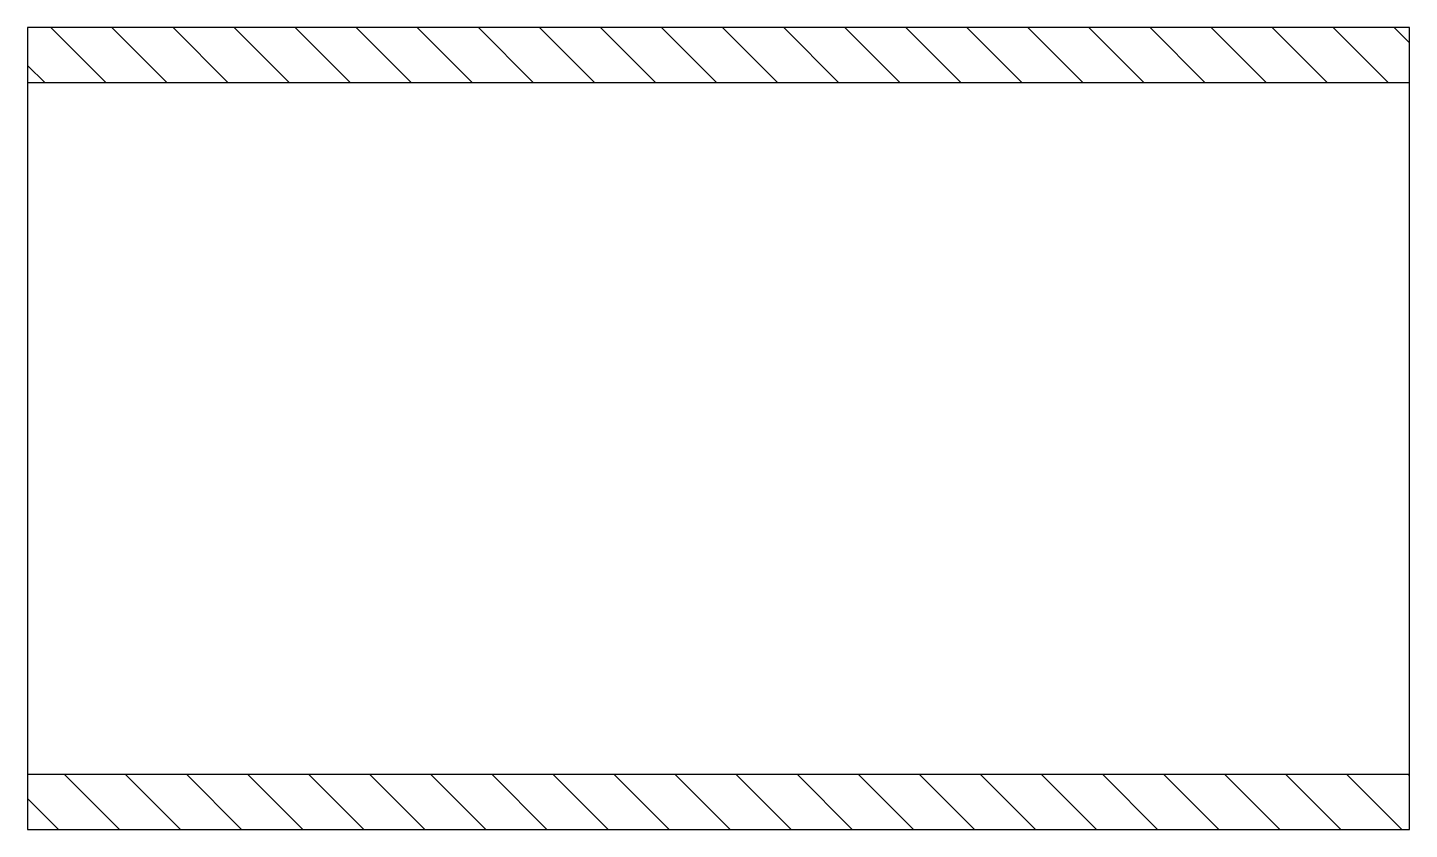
# Model space of a CAD drawing. Header units: centimetres. Extents: x -6307 to -6007, y 9713 to 9887.
import ezdxf

# ---------------------------------------------------------------- set-up
doc = ezdxf.new("R2010")
doc.units = ezdxf.units.CM
doc.header["$LTSCALE"] = 200
doc.header["$MEASUREMENT"] = 0
doc.layers.get('0').update_dxf_attribs({"linetype": 'CONTINUOUS'})
doc.layers.add('5', color=5, linetype='CONTINUOUS')
pattern_1 = [(135, (-4707.03, 10519.032), (-6.629126, -6.629126), [])]

msp = doc.modelspace()

# ---------------------------------------------------------------- hatches: boundary and pattern name
at = {"layer": '5', "ltscale": 0.5}
h = msp.add_hatch(dxfattribs=at)
h.set_pattern_fill('ANSI31', color=256, scale=75, angle=90, style=0)
h.set_pattern_definition(pattern_1)
h.paths.add_polyline_path([(-6007.27, 9886.85), (-6307.27, 9886.85), (-6307.27, 9874.85), (-6007.27, 9874.85)])
h = msp.add_hatch(dxfattribs=at)
h.set_pattern_fill('ANSI31', color=256, scale=75, angle=90, style=0)
h.set_pattern_definition(pattern_1)
h.paths.add_polyline_path([(-6007.27, 9724.85), (-6307.27, 9724.85), (-6307.27, 9712.85), (-6007.27, 9712.85)])

# ---------------------------------------------------------------- linework, layer by layer
at = {"ltscale": 0.5}
for p, q in [((-6307.27, 9886.85), (-6307.27, 9712.85)), ((-6007.27, 9886.85), (-6307.27, 9886.85)), ((-6007.27, 9712.85), (-6007.27, 9886.85)), ((-6007.27, 9874.85), (-6307.27, 9874.85)), ((-6307.27, 9724.85), (-6007.27, 9724.85)), ((-6307.27, 9712.85), (-6007.27, 9712.85))]:
    msp.add_line(p, q, dxfattribs=at)

doc.saveas('drawing.dxf')
